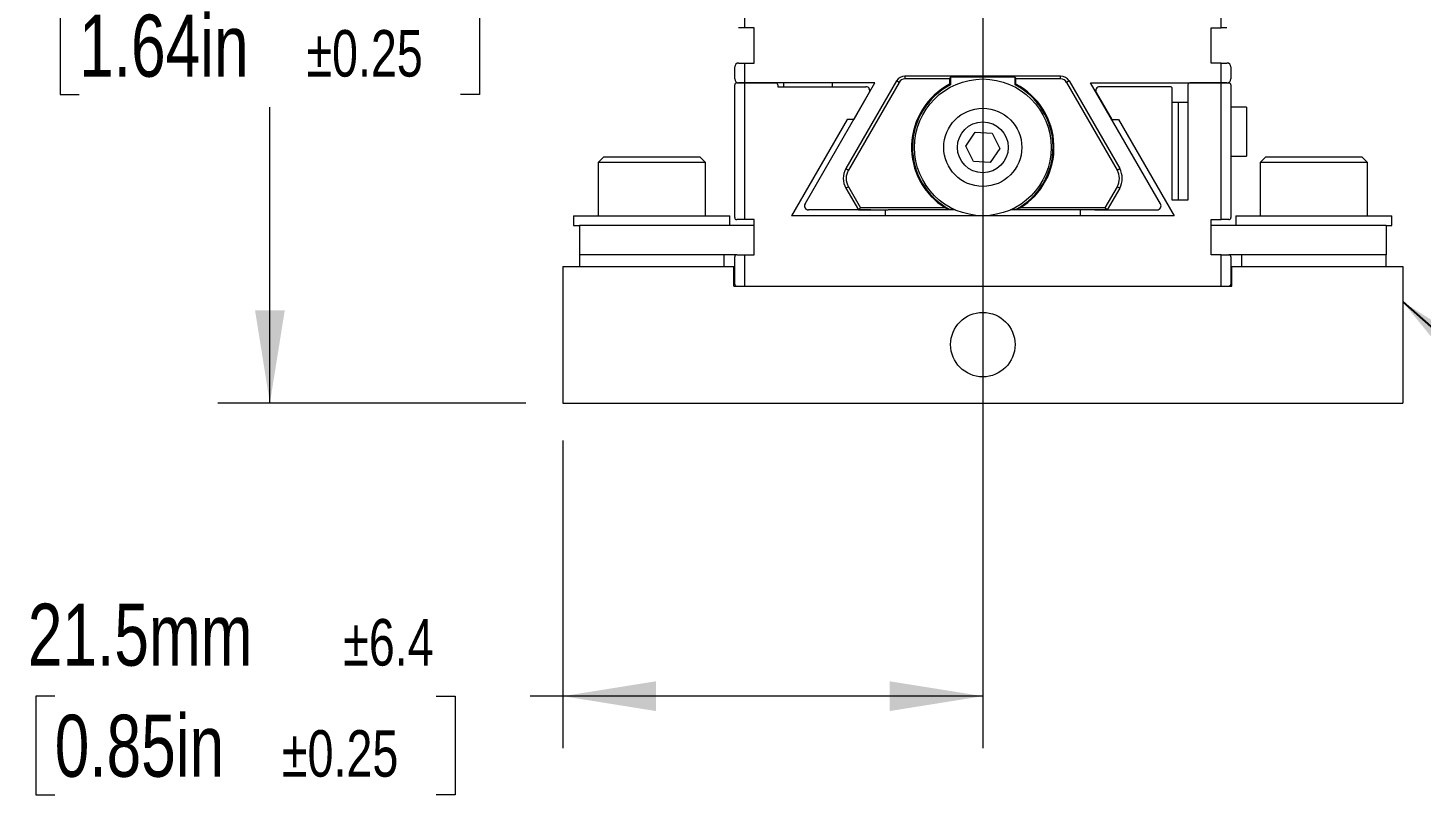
# Model space of a CAD drawing. Header units: millimetres. Extents: x 2 to 278, y 1 to 215.
# Drawn here: x 179.84 to 227.39, y 50.33 to 76.55 of the extents above; entities that cross this region are included whole.
import ezdxf

# ---------------------------------------------------------------- set-up
doc = ezdxf.new("R2010")
doc.units = ezdxf.units.MM
doc.styles.add('SLDTEXTSTYLE0', font='TXT', dxfattribs={"width": 0.75})
doc.dimstyles.new('SLDDIMSTYLE1', dxfattribs={"dimtxt": 2.116667, "dimasz": 3.175, "dimexe": 0, "dimexo": 0.0625, "dimgap": 0.529167, "dimtad": 0, "dimtih": 1, "dimtoh": 1, "dimdec": 1, "dimlfac": 1.5, "dimrnd": 1e-09, "dimzin": 12, "dimdsep": 46, "dimtxsty": 'SLDTEXTSTYLE0', "dimsah": 1, "dimcen": 0.09, "dimadec": 0, "dimazin": 3, "dimtol": 1, "dimtp": 6.35, "dimtm": 6.35, "dimtfac": 1.333333, "dimtdec": 1, "dimtofl": 0, "dimtmove": 0, "dimatfit": 3, "dimfxl": 1, "dimfrac": 2, "dimtolj": 1, "dimarcsym": 0})
doc.dimstyles.new('SLDDIMSTYLE2', dxfattribs={"dimtxt": 0.18, "dimasz": 3.175, "dimexe": 0, "dimexo": 0.0625, "dimgap": 0, "dimtad": 0, "dimtih": 1, "dimtoh": 1, "dimdec": 0, "dimrnd": 1e-09, "dimzin": 0, "dimdsep": 46, "dimtxsty": 'Standard', "dimsah": 1, "dimcen": 0.09, "dimadec": 0, "dimazin": 0, "dimtfac": 3.175, "dimtdec": 0, "dimtofl": 0, "dimtmove": 0, "dimatfit": 3, "dimfxl": 1, "dimfrac": 2, "dimtolj": 1, "dimtzin": 0, "dimarcsym": 0})

# ---------------------------------------------------------------- blocks, each defined once
blk = doc.blocks.new('_D_6')
at = {"color": 7, "linetype": 'Continuous', "lineweight": 0}
for p, q in [((211.163, 91.535), (186.322, 91.535)), ((188.1, 91.535), (188.1, 81.43)), ((181.589, 77.638), (180.945, 77.638)), ((180.945, 77.638), (180.945, 74.275)), ((194.611, 77.638), (195.255, 77.638)), ((195.255, 77.638), (195.255, 74.275)), ((180.945, 74.275), (181.589, 74.275)), ((195.255, 74.275), (194.611, 74.275)), ((188.1, 63.74), (188.1, 73.845)), ((196.83, 63.74), (186.322, 63.74))]:
    blk.add_line(p, q, dxfattribs=at)
for points in [[(188.1, 91.535), (187.592, 88.36), (188.608, 88.36)], [(188.1, 63.74), (188.608, 66.915), (187.592, 66.915)]]:
    blk.add_solid(points, dxfattribs=at)
at = {"color": 7, "linetype": 'Continuous', "lineweight": 0, "attachment_point": 1, "style": 'SLDTEXTSTYLE0'}
for s, insert, char_height in [('41.7mm', (180.672, 80.796), 2.1167), ('±6.4', (191.435, 80.269), 1.5875), ('1.64in', (181.589, 77.003), 2.1167), ('±0.25', (189.346, 76.477), 1.5875)]:
    blk.add_mtext(s, dxfattribs=dict(at, insert=insert, char_height=char_height))
blk = doc.blocks.new('_D_7')
at = {"color": 7, "linetype": 'Continuous', "lineweight": 0}
for p, q in [((212.433, 90.265), (212.433, 51.962)), ((198.1, 62.47), (198.1, 51.962)), ((180.755, 53.74), (180.111, 53.74)), ((180.111, 53.74), (180.111, 50.377)), ((193.778, 53.74), (194.421, 53.74)), ((194.421, 53.74), (194.421, 50.377)), ((198.1, 53.74), (196.983, 53.74)), ((212.433, 53.74), (198.1, 53.74)), ((180.111, 50.377), (180.755, 50.377)), ((194.421, 50.377), (193.778, 50.377))]:
    blk.add_line(p, q, dxfattribs=at)
for points in [[(198.1, 53.74), (201.275, 53.232), (201.275, 54.248)], [(212.433, 53.74), (209.258, 54.248), (209.258, 53.232)]]:
    blk.add_solid(points, dxfattribs=at)
at = {"color": 7, "linetype": 'Continuous', "lineweight": 0, "attachment_point": 1, "style": 'SLDTEXTSTYLE0'}
for s, insert, char_height in [('21.5mm', (179.838, 56.898), 2.1167), ('±6.4', (190.602, 56.372), 1.5875), ('0.85in', (180.755, 53.106), 2.1167), ('±0.25', (188.512, 52.579), 1.5875)]:
    blk.add_mtext(s, dxfattribs=dict(at, insert=insert, char_height=char_height))

msp = doc.modelspace()

# ---------------------------------------------------------------- linework, layer by layer
at = {"color": 7, "linetype": 'Continuous', "lineweight": 0}
for p, q in [((204.29975346, 77.61882325), (204.29975346, 76.55215591)), ((220.56641981, 76.55215591), (220.56641981, 77.61882325)), ((204.29975346, 76.55215591), (204.09975504, 76.55215591)), ((204.63308746, 76.55215591), (204.29975346, 76.55215591)), ((204.63308746, 75.35215546), (204.63308746, 76.55215591)), ((220.2330858, 76.55215591), (220.56641981, 76.55215591)), ((220.2330858, 75.35215546), (220.2330858, 76.55215591)), ((220.76642071, 76.55215591), (220.56641981, 76.55215591)), ((203.96641945, 74.80689714), (203.96641945, 75.21882236)), ((204.09975504, 75.35215546), (204.29975346, 75.35215546)), ((204.29975346, 75.35215546), (204.29975346, 74.67356403)), ((204.29975346, 75.35215546), (204.63308746, 75.35215546)), ((220.56641981, 75.35215546), (220.2330858, 75.35215546)), ((220.56641981, 74.67356403), (220.56641981, 75.35215546)), ((220.56641981, 75.35215546), (220.76642071, 75.35215546)), ((220.89975382, 75.21882236), (220.89975382, 74.80689714)), ((204.03308724, 74.67356403), (204.29975346, 74.67356403)), ((204.29975346, 74.67356403), (204.09975504, 74.67356403)), ((204.29975346, 74.67356403), (204.29975346, 70.0068966)), ((204.29975346, 74.67356403), (205.36641831, 74.67356403)), ((208.75132138, 74.67356403), (204.29975346, 74.67356403)), ((205.63308452, 74.67356403), (205.63308452, 74.54023093)), ((206.36494015, 70.54023027), (208.75132138, 74.67356403)), ((207.29975457, 74.54023093), (207.29975457, 74.67356403)), ((209.48860104, 74.74022935), (207.76039913, 71.7468965)), ((209.57355256, 74.69118217), (207.84535065, 71.69784933)), ((209.57355256, 74.69118217), (209.48860104, 74.74022935)), ((209.77727627, 74.90689635), (209.77727627, 74.80879952)), ((215.088897, 74.90689635), (209.77727627, 74.90689635)), ((211.30214686, 74.80879952), (209.77727627, 74.80879952)), ((211.33359328, 74.87186124), (211.30214686, 74.80879952)), ((211.30214686, 74.80879952), (211.30214686, 74.62597966)), ((213.53257999, 74.87186124), (211.33359328, 74.87186124)), ((211.33359328, 74.87186124), (211.33359328, 74.60689624)), ((213.53257999, 74.87186124), (213.5640264, 74.80879952)), ((213.53257999, 74.60689624), (213.53257999, 74.87186124)), ((213.5640264, 74.62597966), (213.5640264, 74.80879952)), ((215.088897, 74.80879952), (213.5640264, 74.80879952)), ((215.088897, 74.80879952), (215.088897, 74.90689635)), ((215.37757223, 74.74022935), (215.29261822, 74.69118217)), ((215.29261822, 74.69118217), (217.02082013, 71.69784933)), ((215.37757223, 74.74022935), (217.10577413, 71.7468965)), ((216.11485188, 74.67356403), (220.56641981, 74.67356403)), ((218.50123311, 70.54023027), (216.11485188, 74.67356403)), ((220.56641981, 74.67356403), (219.49975247, 74.67356403)), ((220.56641981, 70.0068966), (220.56641981, 74.67356403)), ((220.56641981, 74.67356403), (220.83308602, 74.67356403)), ((220.76642071, 74.67356403), (220.56641981, 74.67356403)), ((203.96641945, 70.07356316), (203.96641945, 74.60689624)), ((205.43308611, 74.60689624), (205.43308611, 74.54023093)), ((205.43308611, 74.54023093), (208.44339882, 74.54023093)), ((208.55886792, 74.34023002), (208.02959357, 73.42349569)), ((211.33359328, 74.60689624), (211.30214686, 74.62597966)), ((213.5640264, 74.62597966), (213.53257999, 74.60689624)), ((216.30730286, 74.34023002), (216.83657969, 73.42349569)), ((218.83308694, 74.54023093), (216.42277196, 74.54023093)), ((218.89975225, 70.67356338), (218.89975225, 74.47356313)), ((219.43308716, 74.60689624), (219.43308716, 70.67356338)), ((220.89975382, 74.60689624), (220.89975382, 70.07356316)), ((219.10112654, 74.00689602), (218.89975225, 74.00689602)), ((219.10112654, 74.00689602), (219.10112654, 70.67356338)), ((219.43308716, 74.00689602), (219.10112654, 74.00689602)), ((221.43308624, 73.84022901), (220.89975382, 73.84022901)), ((221.43308624, 73.84022901), (221.43308624, 72.17356393)), ((207.80134255, 73.42815478), (205.90305879, 70.14022971)), ((208.02959357, 73.42349569), (207.80134255, 73.42815478)), ((216.83657969, 73.42349569), (217.06483071, 73.42815478)), ((217.06483071, 73.42815478), (218.96311447, 70.14022971)), ((211.85691709, 72.51050154), (212.17698907, 72.99100687)), ((212.17698907, 72.99100687), (212.75315737, 72.95406937)), ((212.75315737, 72.95406937), (213.00925369, 72.43662655)), ((212.11301341, 71.99305623), (211.85691709, 72.51050154)), ((213.00925369, 72.43662655), (212.68918171, 71.95611874)), ((199.48308721, 72.14023004), (199.29975326, 71.95689608)), ((199.29975326, 71.95689608), (199.29975326, 70.14022971)), ((202.96641742, 71.95689608), (199.29975326, 71.95689608)), ((202.78308843, 72.14023004), (199.48308721, 72.14023004)), ((202.96641742, 71.95689608), (202.78308843, 72.14023004)), ((202.96641742, 70.14022971), (202.96641742, 71.95689608)), ((212.68918171, 71.95611874), (212.11301341, 71.99305623)), ((220.89975382, 72.17356393), (221.43308624, 72.17356393)), ((222.08308731, 72.14023004), (221.89975336, 71.95689608)), ((221.89975336, 71.95689608), (221.89975336, 70.14022971)), ((225.56642001, 71.95689608), (221.89975336, 71.95689608)), ((225.38308605, 72.14023004), (222.08308731, 72.14023004)), ((225.56642001, 71.95689608), (225.38308605, 72.14023004)), ((225.56642001, 70.14022971), (225.56642001, 71.95689608)), ((207.76039913, 71.7468965), (207.84535065, 71.69784933)), ((217.02082013, 71.69784933), (217.10577413, 71.7468965)), ((207.84535065, 71.12927938), (207.76039913, 71.08022973)), ((207.76039913, 71.08022973), (208.18763529, 70.34023061)), ((207.84535065, 71.12927938), (208.26322888, 70.40549521)), ((217.02082013, 71.12927938), (216.6029419, 70.40549521)), ((217.10577413, 71.08022973), (216.67853549, 70.34023061)), ((217.10577413, 71.08022973), (217.02082013, 71.12927938)), ((208.18763529, 70.34023061), (208.26322888, 70.40549521)), ((211.15440681, 70.40549521), (208.26322888, 70.40549521)), ((216.6029419, 70.40549521), (213.71176397, 70.40549521)), ((216.67853549, 70.34023061), (216.6029419, 70.40549521)), ((219.43308716, 70.67356338), (218.89975225, 70.67356338)), ((198.46642072, 70.14022971), (198.46642072, 69.80689694)), ((198.46642072, 70.14022971), (201.13308782, 70.14022971)), ((201.13308782, 70.14022971), (203.79975493, 70.14022971)), ((203.79975493, 69.80689694), (203.79975493, 70.14022971)), ((204.29975346, 70.0068966), (204.03308724, 70.0068966)), ((204.63308746, 70.0068966), (204.29975346, 70.0068966)), ((204.63308746, 68.8068974), (204.63308746, 70.0068966)), ((218.96311447, 70.14022971), (205.90305879, 70.14022971)), ((208.60880668, 70.34023061), (206.48040925, 70.34023061)), ((208.18763529, 70.34023061), (209.20016423, 70.34023061)), ((209.09975524, 70.34023061), (209.09975524, 70.14022971)), ((211.4879246, 70.34023061), (209.20016423, 70.34023061)), ((211.28949577, 70.36353851), (211.43697257, 70.36353851)), ((215.66600904, 70.34023061), (213.37824866, 70.34023061)), ((213.42919821, 70.36353851), (213.57667501, 70.36353851)), ((216.67853549, 70.34023061), (215.66600904, 70.34023061)), ((215.76642051, 70.14022971), (215.76642051, 70.34023061)), ((216.25736659, 70.34023061), (218.38576401, 70.34023061)), ((220.2330858, 70.0068966), (220.56641981, 70.0068966)), ((220.2330858, 68.8068974), (220.2330858, 70.0068966)), ((220.83308602, 70.0068966), (220.56641981, 70.0068966)), ((221.06641834, 70.14022971), (221.06641834, 69.80689694)), ((221.06641834, 70.14022971), (223.73308544, 70.14022971)), ((223.73308544, 70.14022971), (226.39975255, 70.14022971)), ((226.39975255, 69.80689694), (226.39975255, 70.14022971)), ((198.46642072, 69.80689694), (198.66641914, 69.80689694)), ((198.66641914, 69.80689694), (198.66641914, 68.8068974)), ((204.63308746, 69.80689694), (198.66641914, 69.80689694)), ((226.19975413, 69.80689694), (220.2330858, 69.80689694)), ((226.19975413, 69.80689694), (226.19975413, 68.8068974)), ((226.19975413, 69.80689694), (226.39975255, 69.80689694)), ((198.66641914, 68.8068974), (198.66641914, 68.40689684)), ((204.03308724, 68.8068974), (198.66641914, 68.8068974)), ((203.59975154, 68.40689684), (203.59975154, 68.8068974)), ((203.96641945, 67.80689661), (203.96641945, 68.7402296)), ((204.03308724, 68.8068974), (204.29975346, 68.8068974)), ((204.29975346, 68.8068974), (204.29975346, 67.74023006)), ((204.29975346, 68.8068974), (204.63308746, 68.8068974)), ((220.56641981, 68.8068974), (220.2330858, 68.8068974)), ((220.56641981, 67.74023006), (220.56641981, 68.8068974)), ((220.56641981, 68.8068974), (220.83308602, 68.8068974)), ((226.19975413, 68.8068974), (220.83308602, 68.8068974)), ((220.89975382, 68.7402296), (220.89975382, 67.80689661)), ((221.26641924, 68.8068974), (221.26641924, 68.40689684)), ((226.19975413, 68.40689684), (226.19975413, 68.8068974)), ((198.09975281, 68.40689684), (198.09975281, 63.74023065)), ((198.09975281, 68.40689684), (203.93308555, 68.40689684)), ((203.93308555, 67.74023006), (203.93308555, 68.40689684)), ((220.93308523, 67.74023006), (220.93308523, 68.40689684)), ((220.93308523, 68.40689684), (226.76642045, 68.40689684)), ((226.76642045, 68.40689684), (226.76642045, 63.74023065)), ((203.93308555, 67.74023006), (220.93308523, 67.74023006)), ((204.29975346, 67.74023006), (220.56641981, 67.74023006)), ((198.09975281, 63.74023065), (226.76642045, 63.74023065))]:
    msp.add_line(p, q, dxfattribs=at)
for centre, radius in [((212.43308622, 72.4735635), 2.33333333), ((212.43308622, 72.4735635), 1.33333333), ((212.43308622, 72.4735635), 0.86666667), ((212.43308622, 65.74023017), 1.1)]:
    msp.add_circle(centre, radius, dxfattribs=at)
for centre, radius, start, end in [((204.09975289, 75.21882324), 0.13333333, 90, 180), ((220.76641956, 75.21882324), 0.13333333, 0, 90), ((204.09975289, 74.80689684), 0.13333333, 180, 270), ((204.03308622, 74.60689684), 0.06666667, 90, 180), ((205.36641956, 74.60689684), 0.06666667, 0, 90), ((209.77727499, 74.5735635), 0.33333333, 90, 150), ((209.77727499, 74.5735635), 0.23523605, 90, 150), ((215.08889746, 74.5735635), 0.33333333, 30, 90), ((215.08889746, 74.5735635), 0.23523605, 30, 90), ((219.49975289, 74.60689684), 0.06666667, 90, 180), ((220.76641956, 74.80689684), 0.13333333, 270, 0), ((220.83308622, 74.60689684), 0.06666667, 0, 90), ((208.44339959, 74.40689684), 0.13333333, 330, 90), ((212.43308622, 72.4735635), 2.43144467, 117.718679481, 238.271677416), ((212.43308622, 72.4735635), 2.4, 117.266044451, 241.543224003), ((212.43308622, 72.4735635), 2.4, 298.456775997, 62.733955549), ((212.43308622, 72.4735635), 2.43144467, 301.728322584, 62.281320519), ((216.42277286, 74.40689684), 0.13333333, 90, 210), ((218.83308622, 74.4735635), 0.06666667, 0, 90), ((208.33774831, 71.4135635), 0.66666667, 150, 210), ((208.33774831, 71.4135635), 0.56856938, 150, 210), ((216.52842413, 71.4135635), 0.56856938, 330, 30), ((216.52842413, 71.4135635), 0.66666667, 330, 30), ((206.48040868, 70.4735635), 0.13333333, 150, 270), ((218.38576377, 70.4735635), 0.13333333, 270, 30), ((204.03308622, 70.0735635), 0.06666667, 180, 270), ((220.83308622, 70.0735635), 0.06666667, 270, 0), ((204.03308622, 68.74023017), 0.06666667, 90, 180), ((220.83308622, 68.74023017), 0.06666667, 360, 90), ((204.03308622, 67.80689684), 0.06666667, 180, 270), ((220.83308622, 67.80689684), 0.06666667, 270, 0)]:
    msp.add_arc(centre, radius, start, end, dxfattribs=at)
for start_param, end_param in [(2.9273331467, 2.9502666211), (3.3329186861, 3.3558521604)]:
    msp.add_ellipse((212.43308622, 79.28149246), major_axis=(0, 9.08370426), ratio=0.6620426526, start_param=start_param, end_param=end_param, dxfattribs=at)

# ---------------------------------------------------------------- dimensions: what is measured, and where the dimension line sits
dim = msp.add_linear_dim(base=(198.09975289, 53.74023017), p1=(212.43308622, 91.5354899), p2=(198.09975289, 63.74023017), dimstyle='SLDDIMSTYLE1', dxfattribs=at)
dim.commit()
dim.dimension.update_dxf_attribs({"geometry": '_D_7', "text_midpoint": (187.26641956, 53.74023017), "dimtype": 160})
dim = msp.add_linear_dim(base=(188.09975289, 63.74023017), p1=(212.43308622, 91.5354899), p2=(198.09975289, 63.74023017), angle=90, dimstyle='SLDDIMSTYLE1', dxfattribs=at)
dim.commit()
dim.dimension.update_dxf_attribs({"geometry": '_D_6', "text_midpoint": (188.09975289, 77.63786004), "dimtype": 160})

# ---------------------------------------------------------------- leaders
msp.add_leader([(226.76641956, 67.19772176), (234.97242991, 59.9659298), (241.32242991, 59.9659298)], dimstyle='SLDDIMSTYLE2', dxfattribs=at)

doc.saveas('drawing.dxf')
